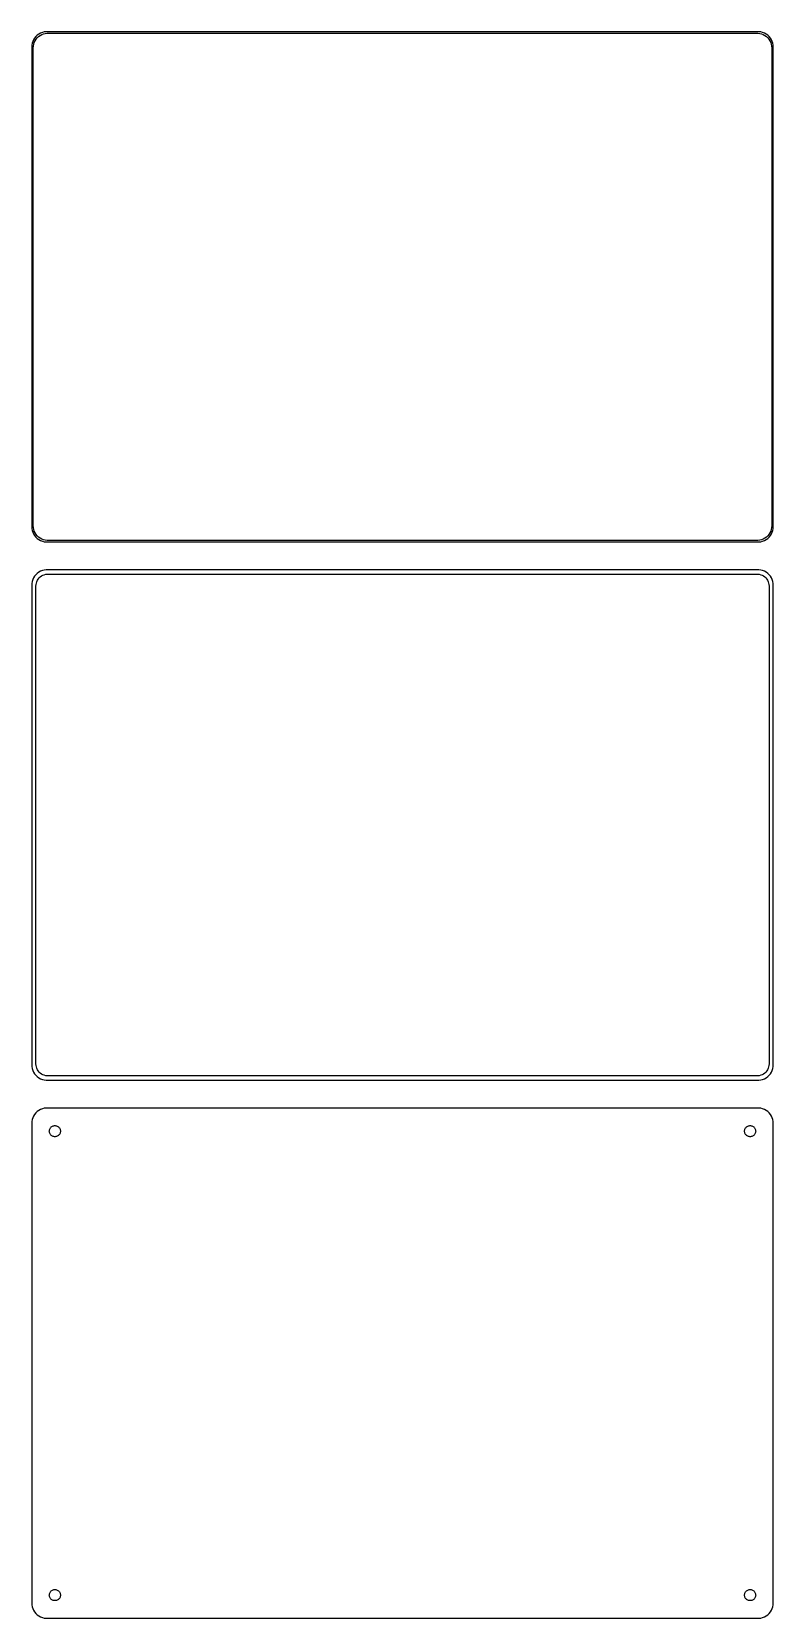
# Model space of a CAD drawing. Header units: metres. Extents: x -120 to 120, y 266 to 778.
import ezdxf

# ---------------------------------------------------------------- set-up
doc = ezdxf.new("R2010")
doc.units = ezdxf.units.M

msp = doc.modelspace()

# ---------------------------------------------------------------- linework, layer by layer
for p, q in [((-119.843, 774.743), (-119.961, 774.127)), ((-119.649, 775.341), (-119.843, 774.743)), ((-119.382, 775.909), (-119.649, 775.341)), ((-119.045, 776.439), (-119.382, 775.909)), ((-119.351, 774.431), (-119.166, 774.999)), ((-119.166, 774.999), (-118.912, 775.538)), ((-118.645, 776.923), (-119.045, 776.439)), ((-118.912, 775.538), (-118.593, 776.042)), ((-118.187, 777.353), (-118.645, 776.923)), ((-118.593, 776.042), (-118.213, 776.502)), ((-118.213, 776.502), (-117.778, 776.91)), ((-117.679, 777.722), (-118.187, 777.353)), ((-117.778, 776.91), (-117.295, 777.261)), ((-117.129, 778.024), (-117.679, 777.722)), ((-117.295, 777.261), (-116.772, 777.548)), ((-116.545, 778.255), (-117.129, 778.024)), ((-116.772, 777.548), (-116.218, 777.768)), ((-115.937, 778.411), (-116.545, 778.255)), ((-116.218, 777.768), (-115.64, 777.916)), ((-115.314, 778.49), (-115.937, 778.411)), ((-115.64, 777.916), (-115.048, 777.991)), ((115.314, 778.49), (-115.314, 778.49)), ((-115.048, 777.991), (115.048, 777.991)), ((115.048, 777.991), (115.64, 777.916)), ((115.937, 778.411), (115.314, 778.49)), ((115.64, 777.916), (116.218, 777.768)), ((116.545, 778.255), (115.937, 778.411)), ((116.218, 777.768), (116.772, 777.548)), ((117.129, 778.024), (116.545, 778.255)), ((116.772, 777.548), (117.295, 777.261)), ((117.679, 777.722), (117.129, 778.024)), ((117.295, 777.261), (117.778, 776.91)), ((118.187, 777.353), (117.679, 777.722)), ((117.778, 776.91), (118.213, 776.502)), ((118.645, 776.923), (118.187, 777.353)), ((118.213, 776.502), (118.593, 776.042)), ((118.593, 776.042), (118.912, 775.538)), ((119.045, 776.439), (118.645, 776.923)), ((118.912, 775.538), (119.166, 774.999)), ((119.382, 775.909), (119.045, 776.439)), ((119.166, 774.999), (119.351, 774.431)), ((119.649, 775.341), (119.382, 775.909)), ((119.843, 774.743), (119.649, 775.341)), ((119.961, 774.127), (119.843, 774.743)), ((-119.961, 774.127), (-120, 773.5)), ((-120, 773.5), (-120, 618.5)), ((-119.5, 773.25), (-119.463, 773.845)), ((-119.5, 618.75), (-119.5, 773.25)), ((-119.463, 773.845), (-119.351, 774.431)), ((119.351, 774.431), (119.463, 773.845)), ((119.463, 773.845), (119.5, 773.25)), ((119.5, 773.25), (119.5, 618.75)), ((120, 773.5), (119.961, 774.127)), ((120, 618.5), (120, 773.5)), ((-120, 618.5), (-119.961, 617.873)), ((-119.961, 617.873), (-119.843, 617.257)), ((-119.843, 617.257), (-119.649, 616.659)), ((-119.649, 616.659), (-119.382, 616.091)), ((-119.463, 618.155), (-119.5, 618.75)), ((-119.351, 617.569), (-119.463, 618.155)), ((-119.382, 616.091), (-119.045, 615.561)), ((-119.166, 617.001), (-119.351, 617.569)), ((-118.912, 616.462), (-119.166, 617.001)), ((-118.593, 615.958), (-118.912, 616.462)), ((-118.213, 615.498), (-118.593, 615.958)), ((118.593, 615.958), (118.213, 615.498)), ((118.912, 616.462), (118.593, 615.958)), ((119.166, 617.001), (118.912, 616.462)), ((119.045, 615.561), (119.382, 616.091)), ((119.351, 617.569), (119.166, 617.001)), ((119.463, 618.155), (119.351, 617.569)), ((119.382, 616.091), (119.649, 616.659)), ((119.5, 618.75), (119.463, 618.155)), ((119.649, 616.659), (119.843, 617.257)), ((119.843, 617.257), (119.961, 617.873)), ((119.961, 617.873), (120, 618.5)), ((-119.045, 615.561), (-118.645, 615.077)), ((-118.645, 615.077), (-118.187, 614.647)), ((-117.778, 615.09), (-118.213, 615.498)), ((-118.187, 614.647), (-117.679, 614.278)), ((-117.295, 614.739), (-117.778, 615.09)), ((-117.679, 614.278), (-117.129, 613.976)), ((-116.772, 614.452), (-117.295, 614.739)), ((-117.129, 613.976), (-116.545, 613.745)), ((-116.218, 614.232), (-116.772, 614.452)), ((-116.545, 613.745), (-115.937, 613.589)), ((-115.64, 614.084), (-116.218, 614.232)), ((-115.937, 613.589), (-115.314, 613.51)), ((-115.048, 614.009), (-115.64, 614.084)), ((-115.314, 613.51), (115.314, 613.51)), ((115.048, 614.009), (-115.048, 614.009)), ((115.64, 614.084), (115.048, 614.009)), ((115.314, 613.51), (115.937, 613.589)), ((116.218, 614.232), (115.64, 614.084)), ((115.937, 613.589), (116.545, 613.745)), ((116.772, 614.452), (116.218, 614.232)), ((116.545, 613.745), (117.129, 613.976)), ((117.295, 614.739), (116.772, 614.452)), ((117.129, 613.976), (117.679, 614.278)), ((117.778, 615.09), (117.295, 614.739)), ((117.679, 614.278), (118.187, 614.647)), ((118.213, 615.498), (117.778, 615.09)), ((118.187, 614.647), (118.645, 615.077)), ((118.645, 615.077), (119.045, 615.561)), ((-119.843, 600.743), (-119.961, 600.127)), ((-119.649, 601.341), (-119.843, 600.743)), ((-119.382, 601.909), (-119.649, 601.341)), ((-119.045, 602.439), (-119.382, 601.909)), ((-118.645, 602.923), (-119.045, 602.439)), ((-118.187, 603.353), (-118.645, 602.923)), ((-118.589, 599.735), (-118.498, 600.212)), ((-118.498, 600.212), (-118.348, 600.674)), ((-118.348, 600.674), (-118.141, 601.114)), ((-117.679, 603.722), (-118.187, 603.353)), ((-118.141, 601.114), (-117.88, 601.524)), ((-117.88, 601.524), (-117.571, 601.899)), ((-117.129, 604.024), (-117.679, 603.722)), ((-117.571, 601.899), (-117.216, 602.231)), ((-117.216, 602.231), (-116.823, 602.517)), ((-116.545, 604.255), (-117.129, 604.024)), ((-116.823, 602.517), (-116.398, 602.751)), ((-115.937, 604.411), (-116.545, 604.255)), ((-116.398, 602.751), (-115.946, 602.93)), ((-115.946, 602.93), (-115.475, 603.051)), ((-115.314, 604.49), (-115.937, 604.411)), ((-115.475, 603.051), (-114.993, 603.112)), ((115.314, 604.49), (-115.314, 604.49)), ((-114.993, 603.112), (114.993, 603.112)), ((114.993, 603.112), (115.475, 603.051)), ((115.937, 604.411), (115.314, 604.49)), ((115.475, 603.051), (115.946, 602.93)), ((116.545, 604.255), (115.937, 604.411)), ((115.946, 602.93), (116.398, 602.751)), ((116.398, 602.751), (116.823, 602.517)), ((117.129, 604.024), (116.545, 604.255)), ((116.823, 602.517), (117.216, 602.231)), ((117.679, 603.722), (117.129, 604.024)), ((117.216, 602.231), (117.571, 601.899)), ((117.571, 601.899), (117.88, 601.524)), ((118.187, 603.353), (117.679, 603.722)), ((117.88, 601.524), (118.141, 601.114)), ((118.141, 601.114), (118.348, 600.674)), ((118.645, 602.923), (118.187, 603.353)), ((118.348, 600.674), (118.498, 600.212)), ((118.498, 600.212), (118.589, 599.735)), ((119.045, 602.439), (118.645, 602.923)), ((119.382, 601.909), (119.045, 602.439)), ((119.649, 601.341), (119.382, 601.909)), ((119.843, 600.743), (119.649, 601.341)), ((119.961, 600.127), (119.843, 600.743)), ((-119.961, 600.127), (-120, 599.5)), ((-120, 599.5), (-120, 444.5)), ((-118.619, 599.25), (-118.589, 599.735)), ((-118.619, 444.75), (-118.619, 599.25)), ((118.589, 599.735), (118.619, 599.25)), ((118.619, 599.25), (118.619, 444.75)), ((120, 599.5), (119.961, 600.127)), ((120, 444.5), (120, 599.5)), ((-120, 444.5), (-119.961, 443.873)), ((-119.961, 443.873), (-119.843, 443.257)), ((-119.843, 443.257), (-119.649, 442.659)), ((-119.649, 442.659), (-119.382, 442.091)), ((-119.382, 442.091), (-119.045, 441.561)), ((-119.045, 441.561), (-118.645, 441.077)), ((-118.589, 444.265), (-118.619, 444.75)), ((-118.498, 443.788), (-118.589, 444.265)), ((-118.348, 443.326), (-118.498, 443.788)), ((-118.141, 442.886), (-118.348, 443.326)), ((-117.88, 442.476), (-118.141, 442.886)), ((-117.571, 442.101), (-117.88, 442.476)), ((-117.216, 441.769), (-117.571, 442.101)), ((-116.823, 441.483), (-117.216, 441.769)), ((-116.398, 441.249), (-116.823, 441.483)), ((-115.946, 441.07), (-116.398, 441.249)), ((116.398, 441.249), (115.946, 441.07)), ((116.823, 441.483), (116.398, 441.249)), ((117.216, 441.769), (116.823, 441.483)), ((117.571, 442.101), (117.216, 441.769)), ((117.88, 442.476), (117.571, 442.101)), ((118.141, 442.886), (117.88, 442.476)), ((118.348, 443.326), (118.141, 442.886)), ((118.498, 443.788), (118.348, 443.326)), ((118.589, 444.265), (118.498, 443.788)), ((118.619, 444.75), (118.589, 444.265)), ((118.645, 441.077), (119.045, 441.561)), ((119.045, 441.561), (119.382, 442.091)), ((119.382, 442.091), (119.649, 442.659)), ((119.649, 442.659), (119.843, 443.257)), ((119.843, 443.257), (119.961, 443.873)), ((119.961, 443.873), (120, 444.5)), ((-118.645, 441.077), (-118.187, 440.647)), ((-118.187, 440.647), (-117.679, 440.278)), ((-117.679, 440.278), (-117.129, 439.976)), ((-117.129, 439.976), (-116.545, 439.745)), ((-116.545, 439.745), (-115.937, 439.589)), ((-115.475, 440.949), (-115.946, 441.07)), ((-115.937, 439.589), (-115.314, 439.51)), ((-114.993, 440.888), (-115.475, 440.949)), ((-115.314, 439.51), (115.314, 439.51)), ((114.993, 440.888), (-114.993, 440.888)), ((115.475, 440.949), (114.993, 440.888)), ((115.314, 439.51), (115.937, 439.589)), ((115.946, 441.07), (115.475, 440.949)), ((115.937, 439.589), (116.545, 439.745)), ((116.545, 439.745), (117.129, 439.976)), ((117.129, 439.976), (117.679, 440.278)), ((117.679, 440.278), (118.187, 440.647)), ((118.187, 440.647), (118.645, 441.077)), ((-119.961, 426.127), (-120, 425.5)), ((-119.843, 426.743), (-119.961, 426.127)), ((-119.649, 427.341), (-119.843, 426.743)), ((-119.382, 427.909), (-119.649, 427.341)), ((-119.045, 428.439), (-119.382, 427.909)), ((-118.645, 428.923), (-119.045, 428.439)), ((-118.187, 429.353), (-118.645, 428.923)), ((-117.679, 429.722), (-118.187, 429.353)), ((-117.129, 430.024), (-117.679, 429.722)), ((-116.545, 430.255), (-117.129, 430.024)), ((-115.937, 430.411), (-116.545, 430.255)), ((-115.314, 430.49), (-115.937, 430.411)), ((115.314, 430.49), (-115.314, 430.49)), ((115.937, 430.411), (115.314, 430.49)), ((116.545, 430.255), (115.937, 430.411)), ((117.129, 430.024), (116.545, 430.255)), ((117.679, 429.722), (117.129, 430.024)), ((118.187, 429.353), (117.679, 429.722)), ((118.645, 428.923), (118.187, 429.353)), ((119.045, 428.439), (118.645, 428.923)), ((119.382, 427.909), (119.045, 428.439)), ((119.649, 427.341), (119.382, 427.909)), ((119.843, 426.743), (119.649, 427.341)), ((119.961, 426.127), (119.843, 426.743)), ((120, 425.5), (119.961, 426.127)), ((-120, 425.5), (-120, 270.5)), ((-114.3, 423), (-114.286, 423.226)), ((-114.286, 422.774), (-114.3, 423)), ((-114.286, 423.226), (-114.243, 423.448)), ((-114.243, 422.552), (-114.286, 422.774)), ((-114.243, 423.448), (-114.174, 423.663)), ((-114.174, 422.337), (-114.243, 422.552)), ((-114.174, 423.663), (-114.077, 423.867)), ((-114.077, 422.133), (-114.174, 422.337)), ((-114.077, 423.867), (-113.956, 424.058)), ((-113.956, 421.942), (-114.077, 422.133)), ((-113.956, 424.058), (-113.812, 424.232)), ((-113.812, 421.768), (-113.956, 421.942)), ((-113.812, 424.232), (-113.647, 424.387)), ((-113.647, 421.613), (-113.812, 421.768)), ((-113.647, 424.387), (-113.464, 424.52)), ((-113.464, 421.48), (-113.647, 421.613)), ((-113.464, 424.52), (-113.266, 424.629)), ((-113.266, 421.371), (-113.464, 421.48)), ((-113.266, 424.629), (-113.056, 424.712)), ((-113.056, 421.288), (-113.266, 421.371)), ((-113.056, 424.712), (-112.837, 424.768)), ((-112.837, 421.232), (-113.056, 421.288)), ((-112.837, 424.768), (-112.613, 424.796)), ((-112.613, 421.204), (-112.837, 421.232)), ((-112.613, 424.796), (-112.387, 424.796)), ((-112.387, 421.204), (-112.613, 421.204)), ((-112.387, 424.796), (-112.163, 424.768)), ((-112.163, 421.232), (-112.387, 421.204)), ((-112.163, 424.768), (-111.944, 424.712)), ((-111.944, 421.288), (-112.163, 421.232)), ((-111.944, 424.712), (-111.734, 424.629)), ((-111.734, 421.371), (-111.944, 421.288)), ((-111.734, 424.629), (-111.536, 424.52)), ((-111.536, 421.48), (-111.734, 421.371)), ((-111.536, 424.52), (-111.353, 424.387)), ((-111.353, 421.613), (-111.536, 421.48)), ((-111.353, 424.387), (-111.188, 424.232)), ((-111.188, 421.768), (-111.353, 421.613)), ((-111.188, 424.232), (-111.044, 424.058)), ((-111.044, 421.942), (-111.188, 421.768)), ((-111.044, 424.058), (-110.923, 423.867)), ((-110.923, 422.133), (-111.044, 421.942)), ((-110.923, 423.867), (-110.826, 423.663)), ((-110.826, 422.337), (-110.923, 422.133)), ((-110.826, 423.663), (-110.757, 423.448)), ((-110.757, 422.552), (-110.826, 422.337)), ((-110.757, 423.448), (-110.714, 423.226)), ((-110.714, 422.774), (-110.757, 422.552)), ((-110.714, 423.226), (-110.7, 423)), ((-110.7, 423), (-110.714, 422.774)), ((110.7, 423), (110.714, 423.226)), ((110.714, 422.774), (110.7, 423)), ((110.714, 423.226), (110.757, 423.448)), ((110.757, 422.552), (110.714, 422.774)), ((110.757, 423.448), (110.826, 423.663)), ((110.826, 422.337), (110.757, 422.552)), ((110.826, 423.663), (110.923, 423.867)), ((110.923, 422.133), (110.826, 422.337)), ((110.923, 423.867), (111.044, 424.058)), ((111.044, 421.942), (110.923, 422.133)), ((111.044, 424.058), (111.188, 424.232)), ((111.188, 421.768), (111.044, 421.942)), ((111.188, 424.232), (111.353, 424.387)), ((111.353, 421.613), (111.188, 421.768)), ((111.353, 424.387), (111.536, 424.52)), ((111.536, 421.48), (111.353, 421.613)), ((111.536, 424.52), (111.734, 424.629)), ((111.734, 421.371), (111.536, 421.48)), ((111.734, 424.629), (111.944, 424.712)), ((111.944, 421.288), (111.734, 421.371)), ((111.944, 424.712), (112.163, 424.768)), ((112.163, 421.232), (111.944, 421.288)), ((112.163, 424.768), (112.387, 424.796)), ((112.387, 421.204), (112.163, 421.232)), ((112.387, 424.796), (112.613, 424.796)), ((112.613, 421.204), (112.387, 421.204)), ((112.613, 424.796), (112.837, 424.768)), ((112.837, 421.232), (112.613, 421.204)), ((112.837, 424.768), (113.056, 424.712)), ((113.056, 421.288), (112.837, 421.232)), ((113.056, 424.712), (113.266, 424.629)), ((113.266, 421.371), (113.056, 421.288)), ((113.266, 424.629), (113.464, 424.52)), ((113.464, 421.48), (113.266, 421.371)), ((113.464, 424.52), (113.647, 424.387)), ((113.647, 421.613), (113.464, 421.48)), ((113.647, 424.387), (113.812, 424.232)), ((113.812, 421.768), (113.647, 421.613)), ((113.812, 424.232), (113.956, 424.058)), ((113.956, 421.942), (113.812, 421.768)), ((113.956, 424.058), (114.077, 423.867)), ((114.077, 422.133), (113.956, 421.942)), ((114.077, 423.867), (114.174, 423.663)), ((114.174, 422.337), (114.077, 422.133)), ((114.174, 423.663), (114.243, 423.448)), ((114.243, 422.552), (114.174, 422.337)), ((114.243, 423.448), (114.286, 423.226)), ((114.286, 422.774), (114.243, 422.552)), ((114.286, 423.226), (114.3, 423)), ((114.3, 423), (114.286, 422.774)), ((120, 270.5), (120, 425.5)), ((-114.3, 273), (-114.286, 273.226)), ((-114.286, 272.774), (-114.3, 273)), ((-114.286, 273.226), (-114.243, 273.448)), ((-114.243, 272.552), (-114.286, 272.774)), ((-114.243, 273.448), (-114.174, 273.663)), ((-114.174, 272.337), (-114.243, 272.552)), ((-114.174, 273.663), (-114.077, 273.867)), ((-114.077, 272.133), (-114.174, 272.337)), ((-114.077, 273.867), (-113.956, 274.058)), ((-113.956, 271.942), (-114.077, 272.133)), ((-113.956, 274.058), (-113.812, 274.232)), ((-113.812, 271.768), (-113.956, 271.942)), ((-113.812, 274.232), (-113.647, 274.387)), ((-113.647, 274.387), (-113.464, 274.52)), ((-113.464, 274.52), (-113.266, 274.629)), ((-113.266, 274.629), (-113.056, 274.712)), ((-113.056, 274.712), (-112.837, 274.768)), ((-112.837, 274.768), (-112.613, 274.796)), ((-112.613, 274.796), (-112.387, 274.796)), ((-112.387, 274.796), (-112.163, 274.768)), ((-112.163, 274.768), (-111.944, 274.712)), ((-111.944, 274.712), (-111.734, 274.629)), ((-111.734, 274.629), (-111.536, 274.52)), ((-111.536, 274.52), (-111.353, 274.387)), ((-111.353, 274.387), (-111.188, 274.232)), ((-111.188, 274.232), (-111.044, 274.058)), ((-111.044, 271.942), (-111.188, 271.768)), ((-111.044, 274.058), (-110.923, 273.867)), ((-110.923, 272.133), (-111.044, 271.942)), ((-110.923, 273.867), (-110.826, 273.663)), ((-110.826, 272.337), (-110.923, 272.133)), ((-110.826, 273.663), (-110.757, 273.448)), ((-110.757, 272.552), (-110.826, 272.337)), ((-110.757, 273.448), (-110.714, 273.226)), ((-110.714, 272.774), (-110.757, 272.552)), ((-110.714, 273.226), (-110.7, 273)), ((-110.7, 273), (-110.714, 272.774)), ((110.7, 273), (110.714, 273.226)), ((110.714, 272.774), (110.7, 273)), ((110.714, 273.226), (110.757, 273.448)), ((110.757, 272.552), (110.714, 272.774)), ((110.757, 273.448), (110.826, 273.663)), ((110.826, 272.337), (110.757, 272.552)), ((110.826, 273.663), (110.923, 273.867)), ((110.923, 272.133), (110.826, 272.337)), ((110.923, 273.867), (111.044, 274.058)), ((111.044, 271.942), (110.923, 272.133)), ((111.044, 274.058), (111.188, 274.232)), ((111.188, 271.768), (111.044, 271.942)), ((111.188, 274.232), (111.353, 274.387)), ((111.353, 274.387), (111.536, 274.52)), ((111.536, 274.52), (111.734, 274.629)), ((111.734, 274.629), (111.944, 274.712)), ((111.944, 274.712), (112.163, 274.768)), ((112.163, 274.768), (112.387, 274.796)), ((112.387, 274.796), (112.613, 274.796)), ((112.613, 274.796), (112.837, 274.768)), ((112.837, 274.768), (113.056, 274.712)), ((113.056, 274.712), (113.266, 274.629)), ((113.266, 274.629), (113.464, 274.52)), ((113.464, 274.52), (113.647, 274.387)), ((113.647, 274.387), (113.812, 274.232)), ((113.812, 274.232), (113.956, 274.058)), ((113.956, 271.942), (113.812, 271.768)), ((113.956, 274.058), (114.077, 273.867)), ((114.077, 272.133), (113.956, 271.942)), ((114.077, 273.867), (114.174, 273.663)), ((114.174, 272.337), (114.077, 272.133)), ((114.174, 273.663), (114.243, 273.448)), ((114.243, 272.552), (114.174, 272.337)), ((114.243, 273.448), (114.286, 273.226)), ((114.286, 272.774), (114.243, 272.552)), ((114.286, 273.226), (114.3, 273)), ((114.3, 273), (114.286, 272.774)), ((-120, 270.5), (-119.961, 269.873)), ((-119.961, 269.873), (-119.843, 269.257)), ((-119.843, 269.257), (-119.649, 268.659)), ((-119.649, 268.659), (-119.382, 268.091)), ((-119.382, 268.091), (-119.045, 267.561)), ((-119.045, 267.561), (-118.645, 267.077)), ((-118.645, 267.077), (-118.187, 266.647)), ((-113.647, 271.613), (-113.812, 271.768)), ((-113.464, 271.48), (-113.647, 271.613)), ((-113.266, 271.371), (-113.464, 271.48)), ((-113.056, 271.288), (-113.266, 271.371)), ((-112.837, 271.232), (-113.056, 271.288)), ((-112.613, 271.204), (-112.837, 271.232)), ((-112.387, 271.204), (-112.613, 271.204)), ((-112.163, 271.232), (-112.387, 271.204)), ((-111.944, 271.288), (-112.163, 271.232)), ((-111.734, 271.371), (-111.944, 271.288)), ((-111.536, 271.48), (-111.734, 271.371)), ((-111.353, 271.613), (-111.536, 271.48)), ((-111.188, 271.768), (-111.353, 271.613)), ((111.353, 271.613), (111.188, 271.768)), ((111.536, 271.48), (111.353, 271.613)), ((111.734, 271.371), (111.536, 271.48)), ((111.944, 271.288), (111.734, 271.371)), ((112.163, 271.232), (111.944, 271.288)), ((112.387, 271.204), (112.163, 271.232)), ((112.613, 271.204), (112.387, 271.204)), ((112.837, 271.232), (112.613, 271.204)), ((113.056, 271.288), (112.837, 271.232)), ((113.266, 271.371), (113.056, 271.288)), ((113.464, 271.48), (113.266, 271.371)), ((113.647, 271.613), (113.464, 271.48)), ((113.812, 271.768), (113.647, 271.613)), ((118.187, 266.647), (118.645, 267.077)), ((118.645, 267.077), (119.045, 267.561)), ((119.045, 267.561), (119.382, 268.091)), ((119.382, 268.091), (119.649, 268.659)), ((119.649, 268.659), (119.843, 269.257)), ((119.843, 269.257), (119.961, 269.873)), ((119.961, 269.873), (120, 270.5)), ((-118.187, 266.647), (-117.679, 266.278)), ((-117.679, 266.278), (-117.129, 265.976)), ((-117.129, 265.976), (-116.545, 265.745)), ((-116.545, 265.745), (-115.937, 265.589)), ((-115.937, 265.589), (-115.314, 265.51)), ((-115.314, 265.51), (115.314, 265.51)), ((115.314, 265.51), (115.937, 265.589)), ((115.937, 265.589), (116.545, 265.745)), ((116.545, 265.745), (117.129, 265.976)), ((117.129, 265.976), (117.679, 266.278)), ((117.679, 266.278), (118.187, 266.647))]:
    msp.add_line(p, q)

doc.saveas('drawing.dxf')
